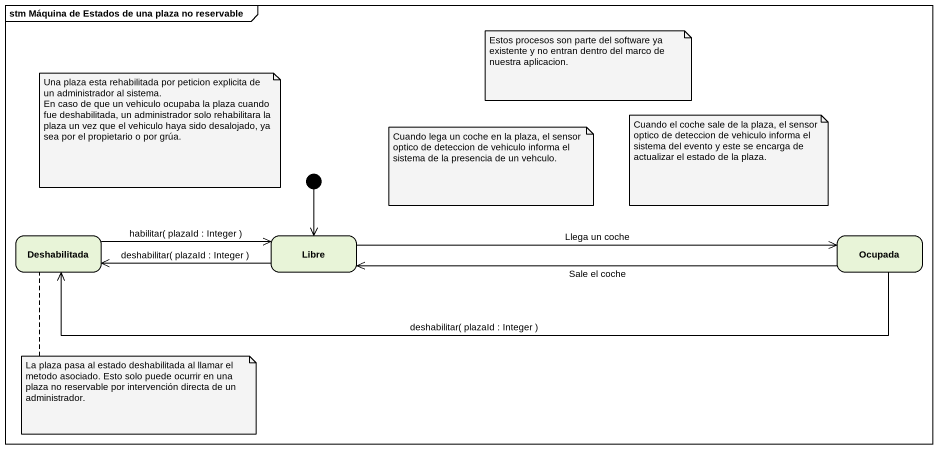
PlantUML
@startuml
mainframe stm Máquina de Estados de una plaza no reservable
hide empty description
state Deshabilitada
state Libre
state Ocupada
[*] --> Libre
Deshabilitada -right-> Libre : habilitar( plazaId : Integer )
Libre -left-> Deshabilitada : deshabilitar( plazaId : Integer )
Libre -right-> Ocupada : Llega un coche
Ocupada -left-> Deshabilitada : deshabilitar( plazaId : Integer )
Ocupada -left-> Libre : Sale el coche
note as N1
  Estos procesos son parte del software ya existente y no entran dentro del marco de nuestra aplicacion.
end note
note as N2
  Una plaza esta rehabilitada por peticion explicita de un administrador al sistema.
  En caso de que un vehiculo ocupaba la plaza cuando fue deshabilitada, un administrador solo rehabilitara la plaza un vez que el vehiculo haya sido desalojado, ya sea por el propietario o por grúa.
end note
note as N3
  Cuando lega un coche en la plaza, el sensor optico de deteccion de vehiculo informa el sistema de la presencia de un vehculo.
end note
note as N4
  Cuando el coche sale de la plaza, el sensor optico de deteccion de vehiculo informa el sistema del evento y este se encarga de actualizar el estado de la plaza.
end note
note bottom of Deshabilitada : La plaza pasa al estado deshabilitada al llamar el metodo asociado. Esto solo puede ocurrir en una plaza no reservable por intervención directa de un administrador.
@enduml
